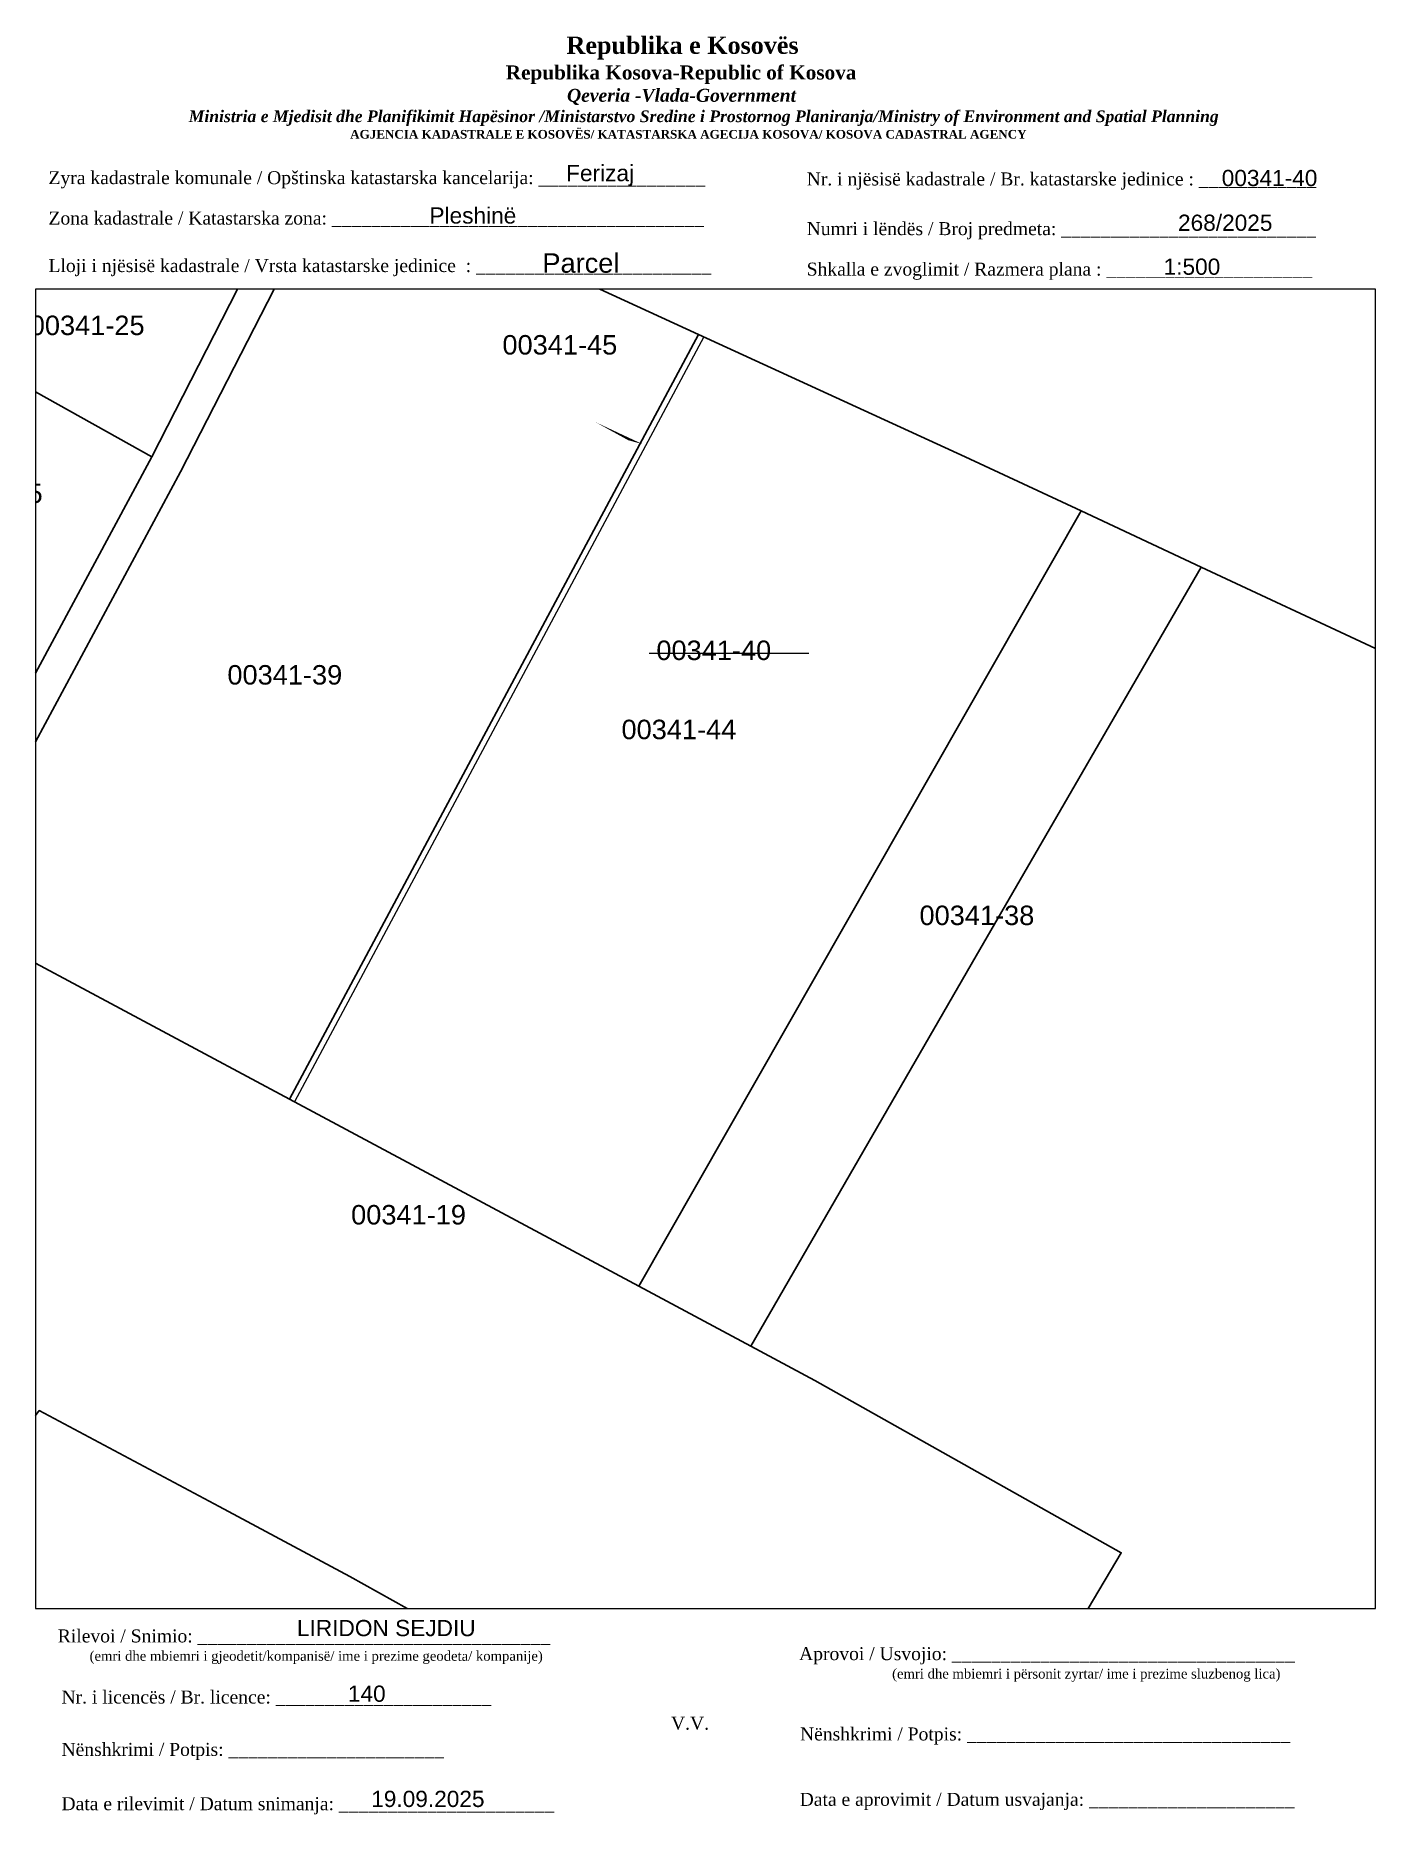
# Paper-space layout 'Manuali' of a CAD drawing. Header units: metres, sheet in millimetres. Extents: x 1 to 208, y 2 to 276.
# The model-space entities are those that its viewports show. They can reach past a viewport. Long polylines and large blocks are cut down to what shows.
import ezdxf

# ---------------------------------------------------------------- set-up
doc = ezdxf.new("R2010")
doc.units = ezdxf.units.M
doc.layers.get('0').update_dxf_attribs({"lineweight": 0})
for name, color, linetype, lineweight in [('Korniza e jashtme', 7, 'Continuous', 0), ('Ndarjet', 1, 'Continuous', 0), ('Nr-Kojshi', 251, 'Continuous', 0), ('Nr-Ri', 1, 'Continuous', 0), ('Parc-Kojshi', 251, 'Continuous', 0), ('Parcela Baze', 7, 'Continuous', 0), ('ParcReNet_12', 1, 'Continuous', 0)]:
    doc.layers.add(name, color=color, linetype=linetype, lineweight=lineweight)
doc.styles.get("Standard").update_dxf_attribs({"font": 'arial.ttf'})

msp = doc.modelspace()

# ---------------------------------------------------------------- linework, layer by layer
at = {"layer": 'Ndarjet', "flags": 128}
for points in [[(7510584.23, 4690502.18), (7510552.66, 4690443.22)], [(7510580.01, 4690477.81), (7510592.32, 4690477.81)]]:
    msp.add_lwpolyline(points, dxfattribs=at)
at = {"layer": 'Parc-Kojshi', "lineweight": -3, "flags": 128}
for points in [[(7510777.82, 4690631.85), (7510706.3, 4690650.83), (7510654.44, 4690664.72), (7510486.56, 4690714.04), (7510424.87, 4690575.49), (7510471.19, 4690554.34), (7510484.34, 4690548.34), (7510487.03, 4690547.11), (7510538.97, 4690522.8), (7510551.38, 4690517.22), (7510555.26, 4690515.47), (7510555.86, 4690515.19), (7510583.82, 4690502.37), (7510604.38, 4690492.94), (7510613.32, 4690488.76), (7510622.57, 4690484.44), (7510669.78, 4690462.39), (7510694.88, 4690450.67), (7510707.01, 4690475.29), (7510719.46, 4690499.82), (7510745.09, 4690561.54)], [(7510622.57, 4690484.44), (7510613.32, 4690488.76), (7510579.2, 4690429.01), (7510587.84, 4690424.38), (7510605.23, 4690454.46)], [(7510592.78, 4690421.74), (7510587.84, 4690424.38), (7510579.2, 4690429.01), (7510552.26, 4690443.43), (7510525.58, 4690457.71), (7510509.21, 4690466.47), (7510500.86, 4690470.84), (7510493.81, 4690458.83), (7510486.58, 4690446.92), (7510512.41, 4690430.54), (7510511.07, 4690428.43), (7510516.71, 4690425.51), (7510531.55, 4690417.49), (7510532.97, 4690419.41), (7510546.85, 4690412.01), (7510556.92, 4690406.63), (7510568.23, 4690400.3), (7510580.1, 4690393.28), (7510600.51, 4690381.7), (7510616.41, 4690408.46)]]:
    msp.add_lwpolyline(points, close=True, dxfattribs=at)
for points in [[(7510551.38, 4690517.22), (7510552.49, 4690514.1), (7510541.64, 4690492.94), (7510527.26, 4690500.96), (7510538.97, 4690522.8), (7510551.38, 4690517.22)], [(7510517.03, 4690481.84), (7510531.62, 4690474.26), (7510541.64, 4690492.94), (7510552.49, 4690514.1), (7510551.38, 4690517.22), (7510555.26, 4690515.47), (7510555.86, 4690515.19), (7510543.86, 4690491.77), (7510525.58, 4690457.71), (7510509.21, 4690466.47), (7510517.03, 4690481.84)], [(7510583.82, 4690502.37), (7510552.26, 4690443.43), (7510525.58, 4690457.71), (7510543.86, 4690491.77), (7510555.86, 4690515.19), (7510583.82, 4690502.37)], [(7510541.64, 4690492.94), (7510531.62, 4690474.26), (7510517.03, 4690481.84), (7510517.39, 4690482.55), (7510527.26, 4690500.96), (7510541.64, 4690492.94)]]:
    msp.add_lwpolyline(points, dxfattribs=at)
at = {"layer": 'Parcela Baze', "flags": 128}
msp.add_lwpolyline([(7510552.26, 4690443.43), (7510583.82, 4690502.37), (7510604.38, 4690492.94), (7510613.32, 4690488.76), (7510579.2, 4690429.01), (7510552.26, 4690443.43)], dxfattribs=at)
at = {"layer": 'ParcReNet_12', "flags": 128}
msp.add_lwpolyline([(7510579.5, 4690493.91, 0, 0.3, 0), (7510577.82, 4690494.53, 0, 0, 0), (7510571.36, 4690498.09, 0, 0, 0)], format="xyseb", dxfattribs=at)

# ---------------------------------------------------------------- texts
at = {"layer": 'Nr-Kojshi'}
for s, p in [('00341-25', (7510532.24, 4690502.32)), ('00341-35', (7510524.38, 4690489.37)), ('00341-39', (7510547.48, 4690475.38)), ('00341-38', (7510600.85, 4690456.84)), ('00341-19', (7510557.02, 4690433.76))]:
    msp.add_text(s, height=1.5, dxfattribs=at).set_placement(p)
at = {"layer": 'Nr-Ri'}
for s, p in [('00341-45', (7510568.69, 4690500.82)), ('00341-44', (7510577.87, 4690471.17))]:
    msp.add_text(s, height=1.5, dxfattribs=at).set_placement(p)
at = {"layer": 'Parcela Baze'}
msp.add_text('00341-40', height=1.5, dxfattribs=at).set_placement((7510580.56, 4690477.27))

psp = doc.layouts.new('Manuali')

# ---------------------------------------------------------------- texts
for s, p in [('00341-40', (183.92, 252.84)), ('Pleshinë', (61.73, 247.06)), ('268/2025', (177.18, 245.94)), ('1:500', (174.96, 239.17)), ('LIRIDON SEJDIU ', (41.3, 29.28)), ('140', (49.15, 19.16)), ('19.09.2025', (52.75, 2.94))]:
    psp.add_text(s, height=2.5).set_placement(p)
for s, insert, char_height, width, attachment_point in [('\\pi77.297;{\\fBook Antiqua|b1|i0|c0|p18;\\H1.333x;Republika e Kosovës\\fTimes New Roman|b1|i0|c0|p18;\\P\\pi67.927;\\fBook Antiqua|b1|i0|c0|p18;\\H0.8125x;Republika Kosova-Republic of Kosova\\fTimes New Roman|b1|i0|c0|p18;\\P\\pi77.378;\\fBook Antiqua|b1|i1|c0|p18;\\H0.9233x;Qeveria -Vlada-Government \\P\\pi13.032,l6,t23.033;\\fTimes New Roman|b1|i1|c0|p18;\\H0.9x;Ministria e Mjedisit dhe Planifikimit Hapësinor /Ministarstvo Sredine i Prostornog Planiranja/Ministry of Environment and Spatial Planning\\P\\pi43.931,l0,tz;\\fBook Antiqua|b1|i0|c0|p18;\\H0.7406x;AGJENCIA KADASTRALE E KOSOVËS/ KATASTARSKA AGECIJA KOSOVA/ KOSOVA CADASTRAL AGENCY}', (5.57, 275.89), 2, 191.8237, 1), ('{\\fTimes New Roman|b0|i0|c0|p18;Zyra kadastrale komunale / Opštinska katastarska kancelarija: _________________}', (2.98, 255.14), 2, 100.6873, 1), ('Ferizaj', (88.05, 254.47), 2.5, 9.9735, 5), ('{\\fTimes New Roman|b0|i0|c0|p18;Nr. i njësisë kadastrale / Br. katastarske jedinice : ____________}', (119.91, 254.94), 2, 79.9484, 1), ('{\\fTimes New Roman|b0|i0|c0|p18;Zona kadastrale / Katastarska zona: ______________________________________}', (2.98, 248.91), 2, 100.6873, 1), ('{\\fTimes New Roman|b0|i0|c0|p18;Numri i lëndës / Broj predmeta: __________________________}', (119.91, 247.28), 2, 79.9484, 1), ('{\\fTimes New Roman|b0|i0|c0|p18;Lloji i njësisë kadastrale / Vrsta katastarske jedinice  : ________________________}', (2.98, 241.59), 2, 100.6873, 1), ('{\\fArial|b0|i0|c0|p34;Parcel}', (85.09, 240.96), 3, 11.2939, 5), ('{\\fTimes New Roman|b0|i0|c0|p18;Shkalla e zvoglimit / Razmera plana : _____________________}', (119.91, 241.04), 2, 79.9484, 1), ('{\\fTimes New Roman|b0|i0|c0|p18;Rilevoi / Snimio: ____________________________________\\P     \\H0.75x;(emri dhe mbiemri i gjeodetit/kompanisë/ ime i prezime geodeta/ kompanije)}', (42.38, 27.65), 2, 74.7958, 5), ('{\\fTimes New Roman|b0|i0|c0|p18; Aprovoi / Usvojio: ___________________________________\\P                    \\H0.75x;(emri dhe mbiemri i përsonit zyrtar/ ime i prezime sluzbenog lica)}', (117.98, 27.58), 2, 83.344, 1), ('{\\fTimes New Roman|b0|i0|c0|p18;Nr. i licencës / Br. licence: ______________________\\P                                }', (4.98, 20.89), 2, 83.344, 1), ('{\\fTimes New Roman|b0|i0|c0|p18;V.V.                                 }', (101.92, 15.84), 2, 5.7076, 5), ('{\\fTimes New Roman|b0|i0|c0|p18; Nënshkrimi / Potpis: _________________________________}', (118.12, 15.2), 2, 83.344, 1), ('{\\fTimes New Roman|b0|i0|c0|p18;Nënshkrimi / Potpis: ______________________\\P                                 }', (4.98, 12.82), 2, 83.344, 1), ('{\\fTimes New Roman|b0|i0|c0|p18;Data e rilevimit / Datum snimanja: ______________________\\P                                 }', (4.98, 4.45), 2, 83.344, 1), ('{\\fTimes New Roman|b0|i0|c0|p18; Data e aprovimit / Datum usvajanja: _____________________}', (118.07, 5.12), 2, 83.344, 1)]:
    psp.add_mtext(s, dxfattribs=dict(insert=insert, char_height=char_height, width=width, attachment_point=attachment_point))

# ---------------------------------------------------------------- viewports
at = {"layer": 'Korniza e jashtme', "view_target_point": (370776.43, 310629.57)}
psp.add_viewport(center=(104.31, 135.25), size=(206.65, 203.4046), view_center_point=(7139807.92, 4379825.44), view_height=101.7023, dxfattribs=at)

doc.saveas('drawing.dxf')
